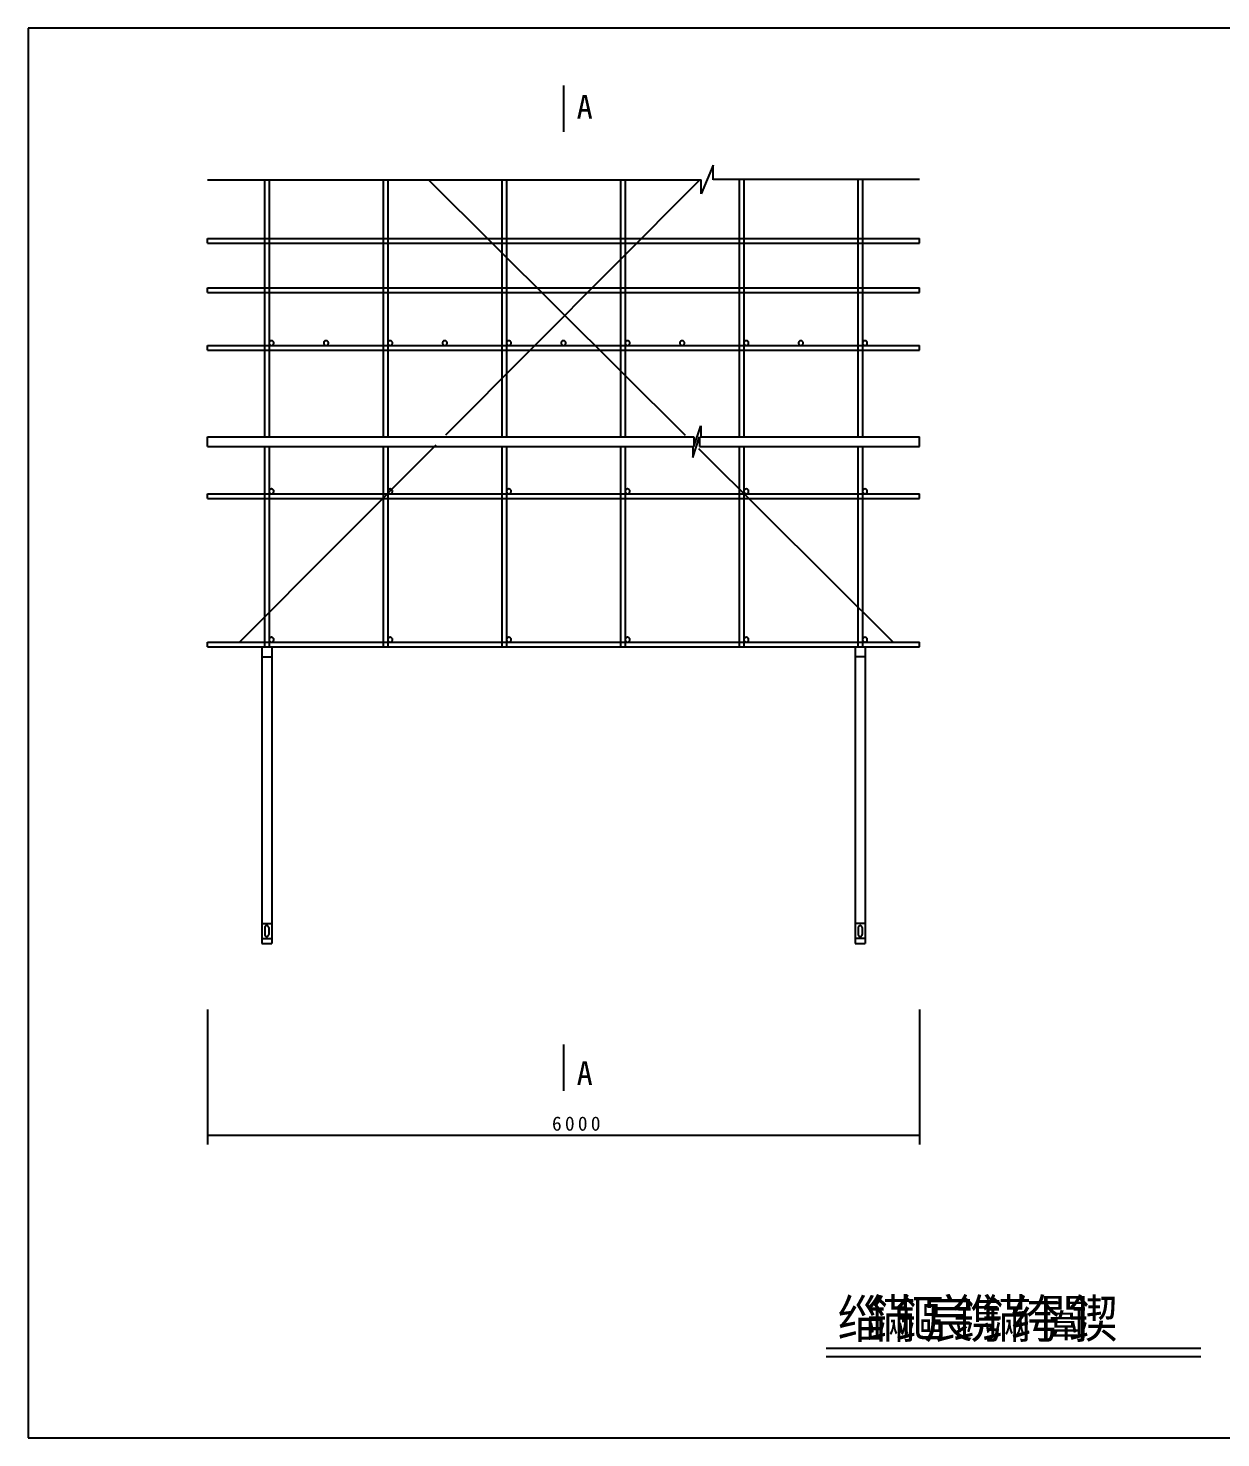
# Model space of a CAD drawing. Header units: metres. Extents: x 0 to 420, y 0 to 297.
# Drawn here: x 0 to 251.2, y 0 to 297 of the extents above; entities that cross this region are included whole.
import ezdxf

# ---------------------------------------------------------------- set-up
doc = ezdxf.new("R2010")
doc.units = ezdxf.units.M
doc.layers.add(' ', color=7, linetype='Continuous')

msp = doc.modelspace()

# ---------------------------------------------------------------- linework, layer by layer
at = {"layer": ' '}
for p, q in [((112.76, 284.91), (112.76, 275.16)), ((144.29, 268.17), (141.71, 262.12)), ((144.29, 265.08), (144.29, 268.17)), ((37.74, 265.08), (141.71, 265.08)), ((49.74, 265.08), (49.74, 210.91)), ((50.74, 265.08), (50.74, 210.91)), ((74.74, 265.08), (74.74, 210.91)), ((75.74, 265.08), (75.74, 210.91)), ((84.32, 265.08), (138.37, 211.26)), ((141.35, 264.94), (87.91, 211.26)), ((99.74, 265.08), (99.74, 210.91)), ((100.74, 265.08), (100.74, 210.91)), ((124.74, 265.08), (124.74, 210.91)), ((125.74, 265.08), (125.74, 210.91)), ((141.71, 262.12), (141.71, 265.08)), ((144.29, 265.22), (187.74, 265.22)), ((149.74, 265.22), (149.74, 210.91)), ((150.74, 265.22), (150.74, 210.91)), ((174.74, 265.22), (174.74, 210.91)), ((175.74, 265.22), (175.74, 210.91)), ((37.74, 252.72), (187.74, 252.72)), ((37.74, 251.72), (37.74, 252.72)), ((187.74, 251.72), (187.74, 252.72)), ((37.74, 251.72), (187.74, 251.72)), ((37.74, 242.31), (187.74, 242.31)), ((37.74, 241.31), (37.74, 242.31)), ((37.74, 241.31), (187.74, 241.31)), ((187.74, 241.31), (187.74, 242.31)), ((37.74, 230.16), (187.74, 230.16)), ((37.74, 229.16), (37.74, 230.16)), ((37.74, 229.16), (187.74, 229.16)), ((187.74, 229.16), (187.74, 230.16)), ((37.74, 210.91), (140.18, 210.91)), ((37.74, 208.83), (37.74, 210.91)), ((140, 206.58), (141.42, 210.91)), ((140.18, 208.83), (141.66, 213.23)), ((140.18, 210.91), (140.18, 208.83)), ((141.42, 210.91), (141.42, 208.83)), ((141.66, 213.23), (141.66, 210.91)), ((141.66, 210.91), (187.74, 210.91)), ((187.74, 208.83), (187.74, 210.91)), ((37.74, 208.83), (140, 208.83)), ((85.84, 209.18), (44.5, 167.66)), ((49.74, 208.83), (49.74, 166.66)), ((50.74, 208.83), (50.74, 166.66)), ((74.74, 208.83), (74.74, 166.66)), ((75.74, 208.83), (75.74, 166.66)), ((99.74, 208.83), (99.74, 166.66)), ((100.74, 208.83), (100.74, 166.66)), ((124.74, 208.83), (124.74, 166.66)), ((125.74, 208.83), (125.74, 166.66)), ((140, 208.83), (140, 206.58)), ((141.17, 208.47), (182.16, 167.66)), ((141.42, 208.83), (187.74, 208.83)), ((149.74, 208.83), (149.74, 166.66)), ((150.74, 208.83), (150.74, 166.66)), ((174.74, 208.83), (174.74, 166.66)), ((175.74, 208.83), (175.74, 166.66)), ((37.74, 198.91), (187.74, 198.91)), ((37.74, 197.91), (37.74, 198.91)), ((37.74, 197.91), (187.74, 197.91)), ((187.74, 197.91), (187.74, 198.91)), ((37.74, 167.66), (187.74, 167.66)), ((37.74, 166.66), (37.74, 167.66)), ((37.74, 166.66), (187.74, 166.66)), ((49.2, 166.66), (49.2, 104.16)), ((51.28, 166.66), (51.28, 104.16)), ((174.2, 166.66), (174.2, 104.16)), ((176.28, 166.66), (176.28, 104.16)), ((187.74, 166.66), (187.74, 167.66)), ((49.2, 164.58), (51.28, 164.58)), ((176.28, 164.58), (174.2, 164.58)), ((49.2, 108.33), (51.28, 108.33)), ((49.82, 107.49), (49.82, 106.04)), ((50.65, 107.49), (50.65, 106.04)), ((176.28, 108.33), (174.2, 108.33)), ((174.82, 107.49), (174.82, 106.04)), ((175.65, 107.49), (175.65, 106.04)), ((49.2, 105.2), (51.28, 105.2)), ((49.2, 104.16), (51.28, 104.16)), ((176.28, 105.2), (174.2, 105.2)), ((174.2, 104.16), (176.28, 104.16)), ((37.74, 90.21), (37.74, 80.75)), ((112.76, 82.87), (112.76, 73.12))]:
    msp.add_line(p, q, dxfattribs=at)
for points in [[(51.74, 230.66), (51.74, 230.71), (51.73, 230.76), (51.72, 230.81), (51.7, 230.85), (51.68, 230.9), (51.65, 230.94), (51.62, 230.98), (51.59, 231.01), (51.55, 231.05), (51.52, 231.08), (51.47, 231.1), (51.43, 231.12), (51.38, 231.14), (51.34, 231.15), (51.29, 231.16), (51.24, 231.16), (51.19, 231.16), (51.14, 231.15), (51.09, 231.14), (51.05, 231.12), (51, 231.1), (50.96, 231.08), (50.92, 231.05), (50.88, 231.01), (50.85, 230.98), (50.82, 230.94), (50.8, 230.9), (50.78, 230.85), (50.76, 230.81), (50.75, 230.76), (50.74, 230.71), (50.74, 230.66), (50.74, 230.61), (50.75, 230.56), (50.76, 230.52), (50.78, 230.47), (50.8, 230.42), (50.82, 230.38), (50.85, 230.34), (50.88, 230.31), (50.92, 230.27), (50.96, 230.24), (51, 230.22), (51.05, 230.2), (51.09, 230.18), (51.14, 230.17), (51.19, 230.16), (51.24, 230.16), (51.29, 230.16), (51.34, 230.17), (51.38, 230.18), (51.43, 230.2), (51.47, 230.22), (51.52, 230.24), (51.55, 230.27), (51.59, 230.31), (51.62, 230.34), (51.65, 230.38), (51.68, 230.42), (51.7, 230.47), (51.72, 230.52), (51.73, 230.56), (51.74, 230.61), (51.74, 230.66)], [(63.24, 230.66), (63.24, 230.71), (63.23, 230.76), (63.22, 230.81), (63.2, 230.85), (63.18, 230.9), (63.15, 230.94), (63.12, 230.98), (63.09, 231.01), (63.05, 231.05), (63.02, 231.08), (62.97, 231.1), (62.93, 231.12), (62.88, 231.14), (62.84, 231.15), (62.79, 231.16), (62.74, 231.16), (62.69, 231.16), (62.64, 231.15), (62.59, 231.14), (62.55, 231.12), (62.5, 231.1), (62.46, 231.08), (62.42, 231.05), (62.38, 231.01), (62.35, 230.98), (62.32, 230.94), (62.3, 230.9), (62.28, 230.85), (62.26, 230.81), (62.25, 230.76), (62.24, 230.71), (62.24, 230.66), (62.24, 230.61), (62.25, 230.56), (62.26, 230.52), (62.28, 230.47), (62.3, 230.42), (62.32, 230.38), (62.35, 230.34), (62.38, 230.31), (62.42, 230.27), (62.46, 230.24), (62.5, 230.22), (62.55, 230.2), (62.59, 230.18), (62.64, 230.17), (62.69, 230.16), (62.74, 230.16), (62.79, 230.16), (62.84, 230.17), (62.88, 230.18), (62.93, 230.2), (62.97, 230.22), (63.02, 230.24), (63.05, 230.27), (63.09, 230.31), (63.12, 230.34), (63.15, 230.38), (63.18, 230.42), (63.2, 230.47), (63.22, 230.52), (63.23, 230.56), (63.24, 230.61), (63.24, 230.66)], [(76.74, 230.66), (76.74, 230.71), (76.73, 230.76), (76.72, 230.81), (76.7, 230.85), (76.68, 230.9), (76.65, 230.94), (76.62, 230.98), (76.59, 231.01), (76.55, 231.05), (76.52, 231.08), (76.47, 231.1), (76.43, 231.12), (76.38, 231.14), (76.34, 231.15), (76.29, 231.16), (76.24, 231.16), (76.19, 231.16), (76.14, 231.15), (76.09, 231.14), (76.05, 231.12), (76, 231.1), (75.96, 231.08), (75.92, 231.05), (75.88, 231.01), (75.85, 230.98), (75.82, 230.94), (75.8, 230.9), (75.78, 230.85), (75.76, 230.81), (75.75, 230.76), (75.74, 230.71), (75.74, 230.66), (75.74, 230.61), (75.75, 230.56), (75.76, 230.52), (75.78, 230.47), (75.8, 230.42), (75.82, 230.38), (75.85, 230.34), (75.88, 230.31), (75.92, 230.27), (75.96, 230.24), (76, 230.22), (76.05, 230.2), (76.09, 230.18), (76.14, 230.17), (76.19, 230.16), (76.24, 230.16), (76.29, 230.16), (76.34, 230.17), (76.38, 230.18), (76.43, 230.2), (76.47, 230.22), (76.52, 230.24), (76.55, 230.27), (76.59, 230.31), (76.62, 230.34), (76.65, 230.38), (76.68, 230.42), (76.7, 230.47), (76.72, 230.52), (76.73, 230.56), (76.74, 230.61), (76.74, 230.66)], [(88.24, 230.66), (88.24, 230.71), (88.23, 230.76), (88.22, 230.81), (88.2, 230.85), (88.18, 230.9), (88.15, 230.94), (88.12, 230.98), (88.09, 231.01), (88.05, 231.05), (88.02, 231.08), (87.97, 231.1), (87.93, 231.12), (87.88, 231.14), (87.84, 231.15), (87.79, 231.16), (87.74, 231.16), (87.69, 231.16), (87.64, 231.15), (87.59, 231.14), (87.55, 231.12), (87.5, 231.1), (87.46, 231.08), (87.42, 231.05), (87.38, 231.01), (87.35, 230.98), (87.32, 230.94), (87.3, 230.9), (87.28, 230.85), (87.26, 230.81), (87.25, 230.76), (87.24, 230.71), (87.24, 230.66), (87.24, 230.61), (87.25, 230.56), (87.26, 230.52), (87.28, 230.47), (87.3, 230.42), (87.32, 230.38), (87.35, 230.34), (87.38, 230.31), (87.42, 230.27), (87.46, 230.24), (87.5, 230.22), (87.55, 230.2), (87.59, 230.18), (87.64, 230.17), (87.69, 230.16), (87.74, 230.16), (87.79, 230.16), (87.84, 230.17), (87.88, 230.18), (87.93, 230.2), (87.97, 230.22), (88.02, 230.24), (88.05, 230.27), (88.09, 230.31), (88.12, 230.34), (88.15, 230.38), (88.18, 230.42), (88.2, 230.47), (88.22, 230.52), (88.23, 230.56), (88.24, 230.61), (88.24, 230.66)], [(101.74, 230.66), (101.74, 230.71), (101.73, 230.76), (101.72, 230.81), (101.7, 230.85), (101.68, 230.9), (101.65, 230.94), (101.62, 230.98), (101.59, 231.01), (101.55, 231.05), (101.52, 231.08), (101.47, 231.1), (101.43, 231.12), (101.38, 231.14), (101.34, 231.15), (101.29, 231.16), (101.24, 231.16), (101.19, 231.16), (101.14, 231.15), (101.09, 231.14), (101.05, 231.12), (101, 231.1), (100.96, 231.08), (100.92, 231.05), (100.88, 231.01), (100.85, 230.98), (100.82, 230.94), (100.8, 230.9), (100.78, 230.85), (100.76, 230.81), (100.75, 230.76), (100.74, 230.71), (100.74, 230.66), (100.74, 230.61), (100.75, 230.56), (100.76, 230.52), (100.78, 230.47), (100.8, 230.42), (100.82, 230.38), (100.85, 230.34), (100.88, 230.31), (100.92, 230.27), (100.96, 230.24), (101, 230.22), (101.05, 230.2), (101.09, 230.18), (101.14, 230.17), (101.19, 230.16), (101.24, 230.16), (101.29, 230.16), (101.34, 230.17), (101.38, 230.18), (101.43, 230.2), (101.47, 230.22), (101.52, 230.24), (101.55, 230.27), (101.59, 230.31), (101.62, 230.34), (101.65, 230.38), (101.68, 230.42), (101.7, 230.47), (101.72, 230.52), (101.73, 230.56), (101.74, 230.61), (101.74, 230.66)], [(113.24, 230.66), (113.24, 230.71), (113.23, 230.76), (113.22, 230.81), (113.2, 230.85), (113.18, 230.9), (113.15, 230.94), (113.12, 230.98), (113.09, 231.01), (113.05, 231.05), (113.02, 231.08), (112.97, 231.1), (112.93, 231.12), (112.88, 231.14), (112.84, 231.15), (112.79, 231.16), (112.74, 231.16), (112.69, 231.16), (112.64, 231.15), (112.59, 231.14), (112.55, 231.12), (112.5, 231.1), (112.46, 231.08), (112.42, 231.05), (112.38, 231.01), (112.35, 230.98), (112.32, 230.94), (112.3, 230.9), (112.28, 230.85), (112.26, 230.81), (112.25, 230.76), (112.24, 230.71), (112.24, 230.66), (112.24, 230.61), (112.25, 230.56), (112.26, 230.52), (112.28, 230.47), (112.3, 230.42), (112.32, 230.38), (112.35, 230.34), (112.38, 230.31), (112.42, 230.27), (112.46, 230.24), (112.5, 230.22), (112.55, 230.2), (112.59, 230.18), (112.64, 230.17), (112.69, 230.16), (112.74, 230.16), (112.79, 230.16), (112.84, 230.17), (112.88, 230.18), (112.93, 230.2), (112.97, 230.22), (113.02, 230.24), (113.05, 230.27), (113.09, 230.31), (113.12, 230.34), (113.15, 230.38), (113.18, 230.42), (113.2, 230.47), (113.22, 230.52), (113.23, 230.56), (113.24, 230.61), (113.24, 230.66)], [(126.74, 230.66), (126.74, 230.71), (126.73, 230.76), (126.72, 230.81), (126.7, 230.85), (126.68, 230.9), (126.65, 230.94), (126.62, 230.98), (126.59, 231.01), (126.55, 231.05), (126.52, 231.08), (126.47, 231.1), (126.43, 231.12), (126.38, 231.14), (126.34, 231.15), (126.29, 231.16), (126.24, 231.16), (126.19, 231.16), (126.14, 231.15), (126.09, 231.14), (126.05, 231.12), (126, 231.1), (125.96, 231.08), (125.92, 231.05), (125.88, 231.01), (125.85, 230.98), (125.82, 230.94), (125.8, 230.9), (125.78, 230.85), (125.76, 230.81), (125.75, 230.76), (125.74, 230.71), (125.74, 230.66), (125.74, 230.61), (125.75, 230.56), (125.76, 230.52), (125.78, 230.47), (125.8, 230.42), (125.82, 230.38), (125.85, 230.34), (125.88, 230.31), (125.92, 230.27), (125.96, 230.24), (126, 230.22), (126.05, 230.2), (126.09, 230.18), (126.14, 230.17), (126.19, 230.16), (126.24, 230.16), (126.29, 230.16), (126.34, 230.17), (126.38, 230.18), (126.43, 230.2), (126.47, 230.22), (126.52, 230.24), (126.55, 230.27), (126.59, 230.31), (126.62, 230.34), (126.65, 230.38), (126.68, 230.42), (126.7, 230.47), (126.72, 230.52), (126.73, 230.56), (126.74, 230.61), (126.74, 230.66)], [(138.24, 230.66), (138.24, 230.71), (138.23, 230.76), (138.22, 230.81), (138.2, 230.85), (138.18, 230.9), (138.15, 230.94), (138.12, 230.98), (138.09, 231.01), (138.05, 231.05), (138.02, 231.08), (137.97, 231.1), (137.93, 231.12), (137.88, 231.14), (137.84, 231.15), (137.79, 231.16), (137.74, 231.16), (137.69, 231.16), (137.64, 231.15), (137.59, 231.14), (137.55, 231.12), (137.5, 231.1), (137.46, 231.08), (137.42, 231.05), (137.38, 231.01), (137.35, 230.98), (137.32, 230.94), (137.3, 230.9), (137.28, 230.85), (137.26, 230.81), (137.25, 230.76), (137.24, 230.71), (137.24, 230.66), (137.24, 230.61), (137.25, 230.56), (137.26, 230.52), (137.28, 230.47), (137.3, 230.42), (137.32, 230.38), (137.35, 230.34), (137.38, 230.31), (137.42, 230.27), (137.46, 230.24), (137.5, 230.22), (137.55, 230.2), (137.59, 230.18), (137.64, 230.17), (137.69, 230.16), (137.74, 230.16), (137.79, 230.16), (137.84, 230.17), (137.88, 230.18), (137.93, 230.2), (137.97, 230.22), (138.02, 230.24), (138.05, 230.27), (138.09, 230.31), (138.12, 230.34), (138.15, 230.38), (138.18, 230.42), (138.2, 230.47), (138.22, 230.52), (138.23, 230.56), (138.24, 230.61), (138.24, 230.66)], [(151.74, 230.66), (151.74, 230.71), (151.73, 230.76), (151.72, 230.81), (151.7, 230.85), (151.68, 230.9), (151.65, 230.94), (151.62, 230.98), (151.59, 231.01), (151.55, 231.05), (151.52, 231.08), (151.47, 231.1), (151.43, 231.12), (151.38, 231.14), (151.34, 231.15), (151.29, 231.16), (151.24, 231.16), (151.19, 231.16), (151.14, 231.15), (151.09, 231.14), (151.05, 231.12), (151, 231.1), (150.96, 231.08), (150.92, 231.05), (150.88, 231.01), (150.85, 230.98), (150.82, 230.94), (150.8, 230.9), (150.78, 230.85), (150.76, 230.81), (150.75, 230.76), (150.74, 230.71), (150.74, 230.66), (150.74, 230.61), (150.75, 230.56), (150.76, 230.52), (150.78, 230.47), (150.8, 230.42), (150.82, 230.38), (150.85, 230.34), (150.88, 230.31), (150.92, 230.27), (150.96, 230.24), (151, 230.22), (151.05, 230.2), (151.09, 230.18), (151.14, 230.17), (151.19, 230.16), (151.24, 230.16), (151.29, 230.16), (151.34, 230.17), (151.38, 230.18), (151.43, 230.2), (151.47, 230.22), (151.52, 230.24), (151.55, 230.27), (151.59, 230.31), (151.62, 230.34), (151.65, 230.38), (151.68, 230.42), (151.7, 230.47), (151.72, 230.52), (151.73, 230.56), (151.74, 230.61), (151.74, 230.66)], [(163.24, 230.66), (163.24, 230.71), (163.23, 230.76), (163.22, 230.81), (163.2, 230.85), (163.18, 230.9), (163.15, 230.94), (163.12, 230.98), (163.09, 231.01), (163.05, 231.05), (163.02, 231.08), (162.97, 231.1), (162.93, 231.12), (162.88, 231.14), (162.84, 231.15), (162.79, 231.16), (162.74, 231.16), (162.69, 231.16), (162.64, 231.15), (162.59, 231.14), (162.55, 231.12), (162.5, 231.1), (162.46, 231.08), (162.42, 231.05), (162.38, 231.01), (162.35, 230.98), (162.32, 230.94), (162.3, 230.9), (162.28, 230.85), (162.26, 230.81), (162.25, 230.76), (162.24, 230.71), (162.24, 230.66), (162.24, 230.61), (162.25, 230.56), (162.26, 230.52), (162.28, 230.47), (162.3, 230.42), (162.32, 230.38), (162.35, 230.34), (162.38, 230.31), (162.42, 230.27), (162.46, 230.24), (162.5, 230.22), (162.55, 230.2), (162.59, 230.18), (162.64, 230.17), (162.69, 230.16), (162.74, 230.16), (162.79, 230.16), (162.84, 230.17), (162.88, 230.18), (162.93, 230.2), (162.97, 230.22), (163.02, 230.24), (163.05, 230.27), (163.09, 230.31), (163.12, 230.34), (163.15, 230.38), (163.18, 230.42), (163.2, 230.47), (163.22, 230.52), (163.23, 230.56), (163.24, 230.61), (163.24, 230.66)], [(176.74, 230.66), (176.74, 230.71), (176.73, 230.76), (176.72, 230.81), (176.7, 230.85), (176.68, 230.9), (176.65, 230.94), (176.62, 230.98), (176.59, 231.01), (176.55, 231.05), (176.52, 231.08), (176.47, 231.1), (176.43, 231.12), (176.38, 231.14), (176.34, 231.15), (176.29, 231.16), (176.24, 231.16), (176.19, 231.16), (176.14, 231.15), (176.09, 231.14), (176.05, 231.12), (176, 231.1), (175.96, 231.08), (175.92, 231.05), (175.88, 231.01), (175.85, 230.98), (175.82, 230.94), (175.8, 230.9), (175.78, 230.85), (175.76, 230.81), (175.75, 230.76), (175.74, 230.71), (175.74, 230.66), (175.74, 230.61), (175.75, 230.56), (175.76, 230.52), (175.78, 230.47), (175.8, 230.42), (175.82, 230.38), (175.85, 230.34), (175.88, 230.31), (175.92, 230.27), (175.96, 230.24), (176, 230.22), (176.05, 230.2), (176.09, 230.18), (176.14, 230.17), (176.19, 230.16), (176.24, 230.16), (176.29, 230.16), (176.34, 230.17), (176.38, 230.18), (176.43, 230.2), (176.47, 230.22), (176.52, 230.24), (176.55, 230.27), (176.59, 230.31), (176.62, 230.34), (176.65, 230.38), (176.68, 230.42), (176.7, 230.47), (176.72, 230.52), (176.73, 230.56), (176.74, 230.61), (176.74, 230.66)], [(51.74, 199.41), (51.74, 199.46), (51.73, 199.51), (51.72, 199.56), (51.7, 199.6), (51.68, 199.65), (51.65, 199.69), (51.62, 199.73), (51.59, 199.76), (51.55, 199.8), (51.52, 199.83), (51.47, 199.85), (51.43, 199.87), (51.38, 199.89), (51.34, 199.9), (51.29, 199.91), (51.24, 199.91), (51.19, 199.91), (51.14, 199.9), (51.09, 199.89), (51.05, 199.87), (51, 199.85), (50.96, 199.83), (50.92, 199.8), (50.88, 199.76), (50.85, 199.73), (50.82, 199.69), (50.8, 199.65), (50.78, 199.6), (50.76, 199.56), (50.75, 199.51), (50.74, 199.46), (50.74, 199.41), (50.74, 199.36), (50.75, 199.31), (50.76, 199.27), (50.78, 199.22), (50.8, 199.17), (50.82, 199.13), (50.85, 199.09), (50.88, 199.06), (50.92, 199.02), (50.96, 198.99), (51, 198.97), (51.05, 198.95), (51.09, 198.93), (51.14, 198.92), (51.19, 198.91), (51.24, 198.91), (51.29, 198.91), (51.34, 198.92), (51.38, 198.93), (51.43, 198.95), (51.47, 198.97), (51.52, 198.99), (51.55, 199.02), (51.59, 199.06), (51.62, 199.09), (51.65, 199.13), (51.68, 199.17), (51.7, 199.22), (51.72, 199.27), (51.73, 199.31), (51.74, 199.36), (51.74, 199.41)], [(76.74, 199.41), (76.74, 199.46), (76.73, 199.51), (76.72, 199.56), (76.7, 199.6), (76.68, 199.65), (76.65, 199.69), (76.62, 199.73), (76.59, 199.76), (76.55, 199.8), (76.52, 199.83), (76.47, 199.85), (76.43, 199.87), (76.38, 199.89), (76.34, 199.9), (76.29, 199.91), (76.24, 199.91), (76.19, 199.91), (76.14, 199.9), (76.09, 199.89), (76.05, 199.87), (76, 199.85), (75.96, 199.83), (75.92, 199.8), (75.88, 199.76), (75.85, 199.73), (75.82, 199.69), (75.8, 199.65), (75.78, 199.6), (75.76, 199.56), (75.75, 199.51), (75.74, 199.46), (75.74, 199.41), (75.74, 199.36), (75.75, 199.31), (75.76, 199.27), (75.78, 199.22), (75.8, 199.17), (75.82, 199.13), (75.85, 199.09), (75.88, 199.06), (75.92, 199.02), (75.96, 198.99), (76, 198.97), (76.05, 198.95), (76.09, 198.93), (76.14, 198.92), (76.19, 198.91), (76.24, 198.91), (76.29, 198.91), (76.34, 198.92), (76.38, 198.93), (76.43, 198.95), (76.47, 198.97), (76.52, 198.99), (76.55, 199.02), (76.59, 199.06), (76.62, 199.09), (76.65, 199.13), (76.68, 199.17), (76.7, 199.22), (76.72, 199.27), (76.73, 199.31), (76.74, 199.36), (76.74, 199.41)], [(101.74, 199.41), (101.74, 199.46), (101.73, 199.51), (101.72, 199.56), (101.7, 199.6), (101.68, 199.65), (101.65, 199.69), (101.62, 199.73), (101.59, 199.76), (101.55, 199.8), (101.52, 199.83), (101.47, 199.85), (101.43, 199.87), (101.38, 199.89), (101.34, 199.9), (101.29, 199.91), (101.24, 199.91), (101.19, 199.91), (101.14, 199.9), (101.09, 199.89), (101.05, 199.87), (101, 199.85), (100.96, 199.83), (100.92, 199.8), (100.88, 199.76), (100.85, 199.73), (100.82, 199.69), (100.8, 199.65), (100.78, 199.6), (100.76, 199.56), (100.75, 199.51), (100.74, 199.46), (100.74, 199.41), (100.74, 199.36), (100.75, 199.31), (100.76, 199.27), (100.78, 199.22), (100.8, 199.17), (100.82, 199.13), (100.85, 199.09), (100.88, 199.06), (100.92, 199.02), (100.96, 198.99), (101, 198.97), (101.05, 198.95), (101.09, 198.93), (101.14, 198.92), (101.19, 198.91), (101.24, 198.91), (101.29, 198.91), (101.34, 198.92), (101.38, 198.93), (101.43, 198.95), (101.47, 198.97), (101.52, 198.99), (101.55, 199.02), (101.59, 199.06), (101.62, 199.09), (101.65, 199.13), (101.68, 199.17), (101.7, 199.22), (101.72, 199.27), (101.73, 199.31), (101.74, 199.36), (101.74, 199.41)], [(126.74, 199.41), (126.74, 199.46), (126.73, 199.51), (126.72, 199.56), (126.7, 199.6), (126.68, 199.65), (126.65, 199.69), (126.62, 199.73), (126.59, 199.76), (126.55, 199.8), (126.52, 199.83), (126.47, 199.85), (126.43, 199.87), (126.38, 199.89), (126.34, 199.9), (126.29, 199.91), (126.24, 199.91), (126.19, 199.91), (126.14, 199.9), (126.09, 199.89), (126.05, 199.87), (126, 199.85), (125.96, 199.83), (125.92, 199.8), (125.88, 199.76), (125.85, 199.73), (125.82, 199.69), (125.8, 199.65), (125.78, 199.6), (125.76, 199.56), (125.75, 199.51), (125.74, 199.46), (125.74, 199.41), (125.74, 199.36), (125.75, 199.31), (125.76, 199.27), (125.78, 199.22), (125.8, 199.17), (125.82, 199.13), (125.85, 199.09), (125.88, 199.06), (125.92, 199.02), (125.96, 198.99), (126, 198.97), (126.05, 198.95), (126.09, 198.93), (126.14, 198.92), (126.19, 198.91), (126.24, 198.91), (126.29, 198.91), (126.34, 198.92), (126.38, 198.93), (126.43, 198.95), (126.47, 198.97), (126.52, 198.99), (126.55, 199.02), (126.59, 199.06), (126.62, 199.09), (126.65, 199.13), (126.68, 199.17), (126.7, 199.22), (126.72, 199.27), (126.73, 199.31), (126.74, 199.36), (126.74, 199.41)], [(151.74, 199.41), (151.74, 199.46), (151.73, 199.51), (151.72, 199.56), (151.7, 199.6), (151.68, 199.65), (151.65, 199.69), (151.62, 199.73), (151.59, 199.76), (151.55, 199.8), (151.52, 199.83), (151.47, 199.85), (151.43, 199.87), (151.38, 199.89), (151.34, 199.9), (151.29, 199.91), (151.24, 199.91), (151.19, 199.91), (151.14, 199.9), (151.09, 199.89), (151.05, 199.87), (151, 199.85), (150.96, 199.83), (150.92, 199.8), (150.88, 199.76), (150.85, 199.73), (150.82, 199.69), (150.8, 199.65), (150.78, 199.6), (150.76, 199.56), (150.75, 199.51), (150.74, 199.46), (150.74, 199.41), (150.74, 199.36), (150.75, 199.31), (150.76, 199.27), (150.78, 199.22), (150.8, 199.17), (150.82, 199.13), (150.85, 199.09), (150.88, 199.06), (150.92, 199.02), (150.96, 198.99), (151, 198.97), (151.05, 198.95), (151.09, 198.93), (151.14, 198.92), (151.19, 198.91), (151.24, 198.91), (151.29, 198.91), (151.34, 198.92), (151.38, 198.93), (151.43, 198.95), (151.47, 198.97), (151.52, 198.99), (151.55, 199.02), (151.59, 199.06), (151.62, 199.09), (151.65, 199.13), (151.68, 199.17), (151.7, 199.22), (151.72, 199.27), (151.73, 199.31), (151.74, 199.36), (151.74, 199.41)], [(176.74, 199.41), (176.74, 199.46), (176.73, 199.51), (176.72, 199.56), (176.7, 199.6), (176.68, 199.65), (176.65, 199.69), (176.62, 199.73), (176.59, 199.76), (176.55, 199.8), (176.52, 199.83), (176.47, 199.85), (176.43, 199.87), (176.38, 199.89), (176.34, 199.9), (176.29, 199.91), (176.24, 199.91), (176.19, 199.91), (176.14, 199.9), (176.09, 199.89), (176.05, 199.87), (176, 199.85), (175.96, 199.83), (175.92, 199.8), (175.88, 199.76), (175.85, 199.73), (175.82, 199.69), (175.8, 199.65), (175.78, 199.6), (175.76, 199.56), (175.75, 199.51), (175.74, 199.46), (175.74, 199.41), (175.74, 199.36), (175.75, 199.31), (175.76, 199.27), (175.78, 199.22), (175.8, 199.17), (175.82, 199.13), (175.85, 199.09), (175.88, 199.06), (175.92, 199.02), (175.96, 198.99), (176, 198.97), (176.05, 198.95), (176.09, 198.93), (176.14, 198.92), (176.19, 198.91), (176.24, 198.91), (176.29, 198.91), (176.34, 198.92), (176.38, 198.93), (176.43, 198.95), (176.47, 198.97), (176.52, 198.99), (176.55, 199.02), (176.59, 199.06), (176.62, 199.09), (176.65, 199.13), (176.68, 199.17), (176.7, 199.22), (176.72, 199.27), (176.73, 199.31), (176.74, 199.36), (176.74, 199.41)], [(51.74, 168.16), (51.74, 168.21), (51.73, 168.26), (51.72, 168.31), (51.7, 168.35), (51.68, 168.4), (51.65, 168.44), (51.62, 168.48), (51.59, 168.51), (51.55, 168.55), (51.52, 168.58), (51.47, 168.6), (51.43, 168.62), (51.38, 168.64), (51.34, 168.65), (51.29, 168.66), (51.24, 168.66), (51.19, 168.66), (51.14, 168.65), (51.09, 168.64), (51.05, 168.62), (51, 168.6), (50.96, 168.58), (50.92, 168.55), (50.88, 168.51), (50.85, 168.48), (50.82, 168.44), (50.8, 168.4), (50.78, 168.35), (50.76, 168.31), (50.75, 168.26), (50.74, 168.21), (50.74, 168.16), (50.74, 168.11), (50.75, 168.06), (50.76, 168.02), (50.78, 167.97), (50.8, 167.92), (50.82, 167.88), (50.85, 167.84), (50.88, 167.81), (50.92, 167.77), (50.96, 167.74), (51, 167.72), (51.05, 167.7), (51.09, 167.68), (51.14, 167.67), (51.19, 167.66), (51.24, 167.66), (51.29, 167.66), (51.34, 167.67), (51.38, 167.68), (51.43, 167.7), (51.47, 167.72), (51.52, 167.74), (51.55, 167.77), (51.59, 167.81), (51.62, 167.84), (51.65, 167.88), (51.68, 167.92), (51.7, 167.97), (51.72, 168.02), (51.73, 168.06), (51.74, 168.11), (51.74, 168.16)], [(76.74, 168.16), (76.74, 168.21), (76.73, 168.26), (76.72, 168.31), (76.7, 168.35), (76.68, 168.4), (76.65, 168.44), (76.62, 168.48), (76.59, 168.51), (76.55, 168.55), (76.52, 168.58), (76.47, 168.6), (76.43, 168.62), (76.38, 168.64), (76.34, 168.65), (76.29, 168.66), (76.24, 168.66), (76.19, 168.66), (76.14, 168.65), (76.09, 168.64), (76.05, 168.62), (76, 168.6), (75.96, 168.58), (75.92, 168.55), (75.88, 168.51), (75.85, 168.48), (75.82, 168.44), (75.8, 168.4), (75.78, 168.35), (75.76, 168.31), (75.75, 168.26), (75.74, 168.21), (75.74, 168.16), (75.74, 168.11), (75.75, 168.06), (75.76, 168.02), (75.78, 167.97), (75.8, 167.92), (75.82, 167.88), (75.85, 167.84), (75.88, 167.81), (75.92, 167.77), (75.96, 167.74), (76, 167.72), (76.05, 167.7), (76.09, 167.68), (76.14, 167.67), (76.19, 167.66), (76.24, 167.66), (76.29, 167.66), (76.34, 167.67), (76.38, 167.68), (76.43, 167.7), (76.47, 167.72), (76.52, 167.74), (76.55, 167.77), (76.59, 167.81), (76.62, 167.84), (76.65, 167.88), (76.68, 167.92), (76.7, 167.97), (76.72, 168.02), (76.73, 168.06), (76.74, 168.11), (76.74, 168.16)], [(101.74, 168.16), (101.74, 168.21), (101.73, 168.26), (101.72, 168.31), (101.7, 168.35), (101.68, 168.4), (101.65, 168.44), (101.62, 168.48), (101.59, 168.51), (101.55, 168.55), (101.52, 168.58), (101.47, 168.6), (101.43, 168.62), (101.38, 168.64), (101.34, 168.65), (101.29, 168.66), (101.24, 168.66), (101.19, 168.66), (101.14, 168.65), (101.09, 168.64), (101.05, 168.62), (101, 168.6), (100.96, 168.58), (100.92, 168.55), (100.88, 168.51), (100.85, 168.48), (100.82, 168.44), (100.8, 168.4), (100.78, 168.35), (100.76, 168.31), (100.75, 168.26), (100.74, 168.21), (100.74, 168.16), (100.74, 168.11), (100.75, 168.06), (100.76, 168.02), (100.78, 167.97), (100.8, 167.92), (100.82, 167.88), (100.85, 167.84), (100.88, 167.81), (100.92, 167.77), (100.96, 167.74), (101, 167.72), (101.05, 167.7), (101.09, 167.68), (101.14, 167.67), (101.19, 167.66), (101.24, 167.66), (101.29, 167.66), (101.34, 167.67), (101.38, 167.68), (101.43, 167.7), (101.47, 167.72), (101.52, 167.74), (101.55, 167.77), (101.59, 167.81), (101.62, 167.84), (101.65, 167.88), (101.68, 167.92), (101.7, 167.97), (101.72, 168.02), (101.73, 168.06), (101.74, 168.11), (101.74, 168.16)], [(126.74, 168.16), (126.74, 168.21), (126.73, 168.26), (126.72, 168.31), (126.7, 168.35), (126.68, 168.4), (126.65, 168.44), (126.62, 168.48), (126.59, 168.51), (126.55, 168.55), (126.52, 168.58), (126.47, 168.6), (126.43, 168.62), (126.38, 168.64), (126.34, 168.65), (126.29, 168.66), (126.24, 168.66), (126.19, 168.66), (126.14, 168.65), (126.09, 168.64), (126.05, 168.62), (126, 168.6), (125.96, 168.58), (125.92, 168.55), (125.88, 168.51), (125.85, 168.48), (125.82, 168.44), (125.8, 168.4), (125.78, 168.35), (125.76, 168.31), (125.75, 168.26), (125.74, 168.21), (125.74, 168.16), (125.74, 168.11), (125.75, 168.06), (125.76, 168.02), (125.78, 167.97), (125.8, 167.92), (125.82, 167.88), (125.85, 167.84), (125.88, 167.81), (125.92, 167.77), (125.96, 167.74), (126, 167.72), (126.05, 167.7), (126.09, 167.68), (126.14, 167.67), (126.19, 167.66), (126.24, 167.66), (126.29, 167.66), (126.34, 167.67), (126.38, 167.68), (126.43, 167.7), (126.47, 167.72), (126.52, 167.74), (126.55, 167.77), (126.59, 167.81), (126.62, 167.84), (126.65, 167.88), (126.68, 167.92), (126.7, 167.97), (126.72, 168.02), (126.73, 168.06), (126.74, 168.11), (126.74, 168.16)], [(151.74, 168.16), (151.74, 168.21), (151.73, 168.26), (151.72, 168.31), (151.7, 168.35), (151.68, 168.4), (151.65, 168.44), (151.62, 168.48), (151.59, 168.51), (151.55, 168.55), (151.52, 168.58), (151.47, 168.6), (151.43, 168.62), (151.38, 168.64), (151.34, 168.65), (151.29, 168.66), (151.24, 168.66), (151.19, 168.66), (151.14, 168.65), (151.09, 168.64), (151.05, 168.62), (151, 168.6), (150.96, 168.58), (150.92, 168.55), (150.88, 168.51), (150.85, 168.48), (150.82, 168.44), (150.8, 168.4), (150.78, 168.35), (150.76, 168.31), (150.75, 168.26), (150.74, 168.21), (150.74, 168.16), (150.74, 168.11), (150.75, 168.06), (150.76, 168.02), (150.78, 167.97), (150.8, 167.92), (150.82, 167.88), (150.85, 167.84), (150.88, 167.81), (150.92, 167.77), (150.96, 167.74), (151, 167.72), (151.05, 167.7), (151.09, 167.68), (151.14, 167.67), (151.19, 167.66), (151.24, 167.66), (151.29, 167.66), (151.34, 167.67), (151.38, 167.68), (151.43, 167.7), (151.47, 167.72), (151.52, 167.74), (151.55, 167.77), (151.59, 167.81), (151.62, 167.84), (151.65, 167.88), (151.68, 167.92), (151.7, 167.97), (151.72, 168.02), (151.73, 168.06), (151.74, 168.11), (151.74, 168.16)], [(176.74, 168.16), (176.74, 168.21), (176.73, 168.26), (176.72, 168.31), (176.7, 168.35), (176.68, 168.4), (176.65, 168.44), (176.62, 168.48), (176.59, 168.51), (176.55, 168.55), (176.52, 168.58), (176.47, 168.6), (176.43, 168.62), (176.38, 168.64), (176.34, 168.65), (176.29, 168.66), (176.24, 168.66), (176.19, 168.66), (176.14, 168.65), (176.09, 168.64), (176.05, 168.62), (176, 168.6), (175.96, 168.58), (175.92, 168.55), (175.88, 168.51), (175.85, 168.48), (175.82, 168.44), (175.8, 168.4), (175.78, 168.35), (175.76, 168.31), (175.75, 168.26), (175.74, 168.21), (175.74, 168.16), (175.74, 168.11), (175.75, 168.06), (175.76, 168.02), (175.78, 167.97), (175.8, 167.92), (175.82, 167.88), (175.85, 167.84), (175.88, 167.81), (175.92, 167.77), (175.96, 167.74), (176, 167.72), (176.05, 167.7), (176.09, 167.68), (176.14, 167.67), (176.19, 167.66), (176.24, 167.66), (176.29, 167.66), (176.34, 167.67), (176.38, 167.68), (176.43, 167.7), (176.47, 167.72), (176.52, 167.74), (176.55, 167.77), (176.59, 167.81), (176.62, 167.84), (176.65, 167.88), (176.68, 167.92), (176.7, 167.97), (176.72, 168.02), (176.73, 168.06), (176.74, 168.11), (176.74, 168.16)], [(50.65, 107.49), (50.65, 107.53), (50.65, 107.57), (50.64, 107.61), (50.62, 107.65), (50.61, 107.69), (50.58, 107.73), (50.56, 107.76), (50.53, 107.79), (50.5, 107.82), (50.47, 107.84), (50.43, 107.86), (50.4, 107.88), (50.36, 107.89), (50.32, 107.9), (50.28, 107.91), (50.24, 107.91), (50.2, 107.91), (50.16, 107.9), (50.12, 107.89), (50.08, 107.88), (50.04, 107.86), (50.01, 107.84), (49.97, 107.82), (49.94, 107.79), (49.92, 107.76), (49.89, 107.73), (49.87, 107.69), (49.85, 107.65), (49.84, 107.61), (49.83, 107.57), (49.82, 107.53), (49.82, 107.49), (49.82, 107.49)], [(175.65, 107.49), (175.65, 107.53), (175.65, 107.57), (175.64, 107.61), (175.62, 107.65), (175.61, 107.69), (175.58, 107.73), (175.56, 107.76), (175.53, 107.79), (175.5, 107.82), (175.47, 107.84), (175.43, 107.86), (175.4, 107.88), (175.36, 107.89), (175.32, 107.9), (175.28, 107.91), (175.24, 107.91), (175.2, 107.91), (175.16, 107.9), (175.12, 107.89), (175.08, 107.88), (175.04, 107.86), (175.01, 107.84), (174.97, 107.82), (174.94, 107.79), (174.92, 107.76), (174.89, 107.73), (174.87, 107.69), (174.85, 107.65), (174.84, 107.61), (174.83, 107.57), (174.82, 107.53), (174.82, 107.49), (174.82, 107.49)], [(49.82, 106.04), (49.82, 105.99), (49.83, 105.95), (49.84, 105.91), (49.85, 105.88), (49.87, 105.84), (49.89, 105.8), (49.92, 105.77), (49.94, 105.74), (49.97, 105.71), (50.01, 105.69), (50.04, 105.67), (50.08, 105.65), (50.12, 105.64), (50.16, 105.63), (50.2, 105.62), (50.24, 105.62), (50.28, 105.62), (50.32, 105.63), (50.36, 105.64), (50.4, 105.65), (50.43, 105.67), (50.47, 105.69), (50.5, 105.71), (50.53, 105.74), (50.56, 105.77), (50.58, 105.8), (50.61, 105.84), (50.62, 105.88), (50.64, 105.91), (50.65, 105.95), (50.65, 105.99), (50.65, 106.04)], [(174.82, 106.04), (174.82, 105.99), (174.83, 105.95), (174.84, 105.91), (174.85, 105.88), (174.87, 105.84), (174.89, 105.8), (174.92, 105.77), (174.94, 105.74), (174.97, 105.71), (175.01, 105.69), (175.04, 105.67), (175.08, 105.65), (175.12, 105.64), (175.16, 105.63), (175.2, 105.62), (175.24, 105.62), (175.28, 105.62), (175.32, 105.63), (175.36, 105.64), (175.4, 105.65), (175.43, 105.67), (175.47, 105.69), (175.5, 105.71), (175.53, 105.74), (175.56, 105.77), (175.58, 105.8), (175.61, 105.84), (175.62, 105.88), (175.64, 105.91), (175.65, 105.95), (175.65, 105.99), (175.65, 106.04)]]:
    msp.add_lwpolyline(points, dxfattribs=at)
for p, q in [((420, 297), (0, 297)), ((0, 297), (0, 0)), ((37.74, 90.21), (37.74, 61.8)), ((187.74, 90.21), (187.74, 61.8)), ((37.74, 63.8), (187.74, 63.8)), ((168.06, 18.92), (246.99, 18.92)), ((168.06, 17.12), (246.99, 17.12)), ((0, 0), (420, 0))]:
    msp.add_line(p, q)

# ---------------------------------------------------------------- texts
for p in [(115.51, 277.93), (115.51, 74.31)]:
    msp.add_text('A', height=5, dxfattribs=at).set_placement(p)
for s, height, p in [('6', 3, (110.32, 64.71)), ('0', 3, (113.05, 64.71)), ('0', 3, (115.77, 64.71)), ('0', 3, (118.5, 64.71)), ('缁', 8, (170.4, 21.09)), ('鏋', 8, (176.48, 21.09)), ('鏂', 8, (182.57, 21.09)), ('宸', 8, (188.66, 21.09)), ('鎸', 8, (194.74, 21.09)), ('鏋', 8, (200.83, 21.09)), ('绔', 8, (206.92, 21.09)), ('闈', 8, (213.01, 21.09)), ('鍥', 8, (219.09, 21.09))]:
    msp.add_text(s, height=height).set_placement(p)

doc.saveas('drawing.dxf')
